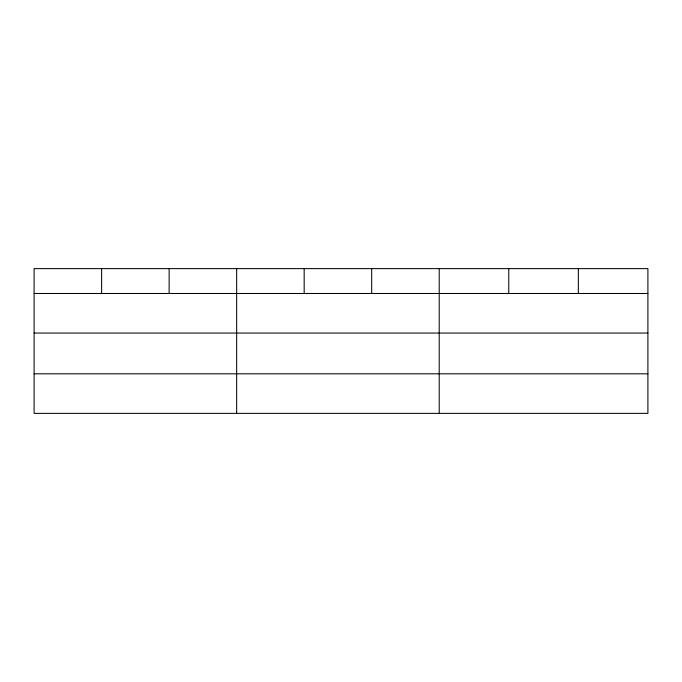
<?xml version="1.0" encoding="UTF-8"?>
<svg xmlns="http://www.w3.org/2000/svg" width="682" height="682" viewBox="0 0 682 682"><rect width="100%" height="100%" fill="white"/><g stroke="black" fill="none" stroke-linecap="round" stroke-linejoin="round"><path stroke-width="1.02" d="M647.9 333.055L647.9 268.623L34.1 268.623L34.1 413.377L647.9 413.377L647.9 333.055L34.1 333.055M34.1 293.49L647.9 293.49M34.1 373.813L647.9 373.813M578.336 268.623L578.336 293.49M508.772 268.623L508.772 293.49M439.208 268.623L439.208 413.377M371.69 268.623L371.69 293.49M304.172 268.623L304.172 293.49M236.654 268.623L236.654 413.377M169.136 268.623L169.136 293.49M101.618 268.623L101.618 293.49"/></g></svg>
